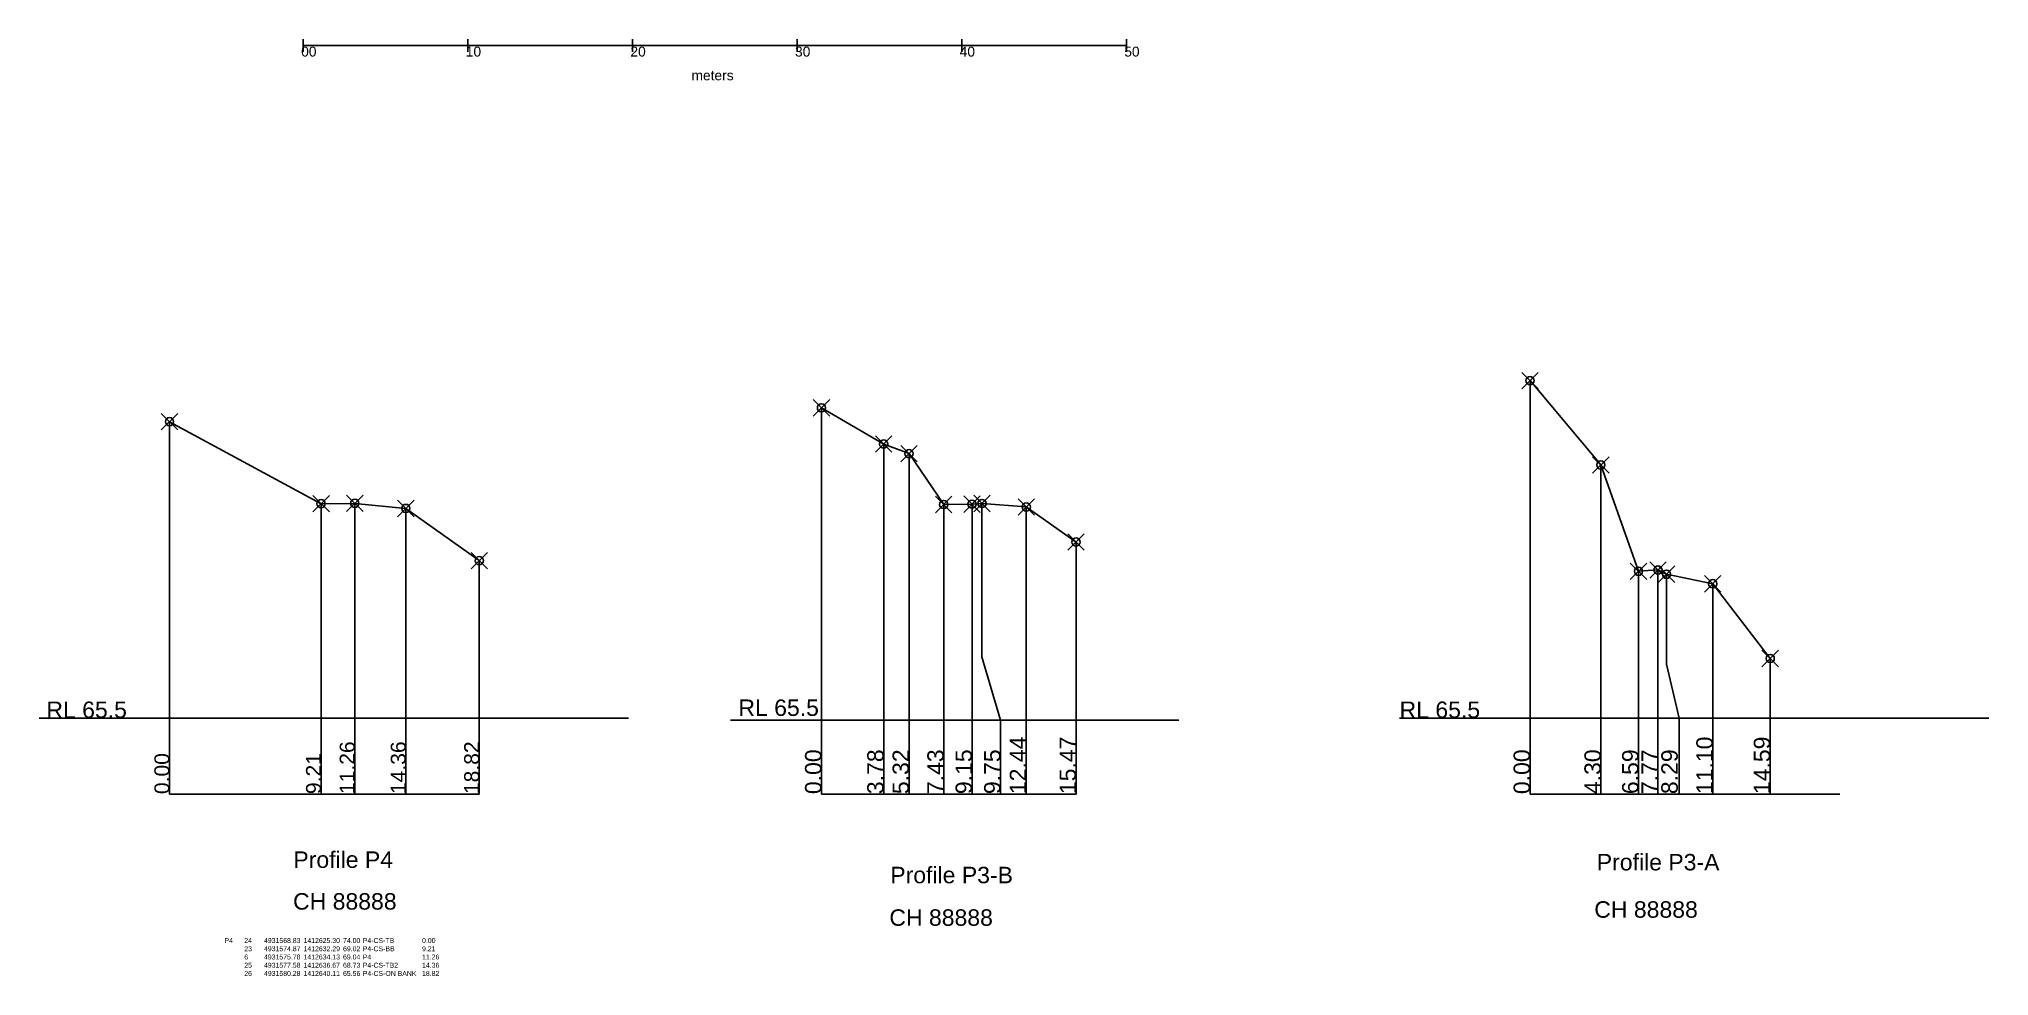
# Model space of a CAD drawing. Header units: millimetres. Extents: x -7925 to 110537, y 175753 to 232669.
import ezdxf

# ---------------------------------------------------------------- set-up
doc = ezdxf.new("R2010")
doc.units = ezdxf.units.MM
doc.header["$PDMODE"] = 35
doc.header["$PDSIZE"] = 500
doc.styles.get("Standard").update_dxf_attribs({"font": 'arial.ttf'})

msp = doc.modelspace()

# ---------------------------------------------------------------- linework, layer by layer
for p, q in [((8127, 232669), (8127, 231894)), ((8127, 232282), (58132, 232282)), ((8127, 232282), (8127, 232282)), ((18128, 232669), (18128, 231894)), ((18246, 232282), (18246, 232282)), ((28129, 232669), (28129, 231894)), ((38130, 232669), (38130, 231894)), ((38248, 232282), (38248, 232282)), ((38248, 232282), (38248, 232282)), ((38248, 232282), (38248, 232282)), ((48131, 232669), (48131, 231894)), ((58132, 232669), (58132, 231894)), ((82656, 211918), (82656, 186801)), ((39609, 210263), (39609, 186801)), ((0, 209423), (0, 186801)), ((0, 209423), (0, 186801)), ((43389, 208063), (43389, 186801)), ((44929, 207483), (44929, 186801)), ((86956, 206798), (86956, 186801)), ((9213, 204443), (9213, 186801)), ((11258, 204463), (11258, 186801)), ((14360, 204153), (14360, 186801)), ((47039, 204393), (47039, 186801)), ((48756, 204413), (48756, 186801)), ((52049, 204243), (52049, 186801)), ((55074, 202113), (55074, 186801)), ((18820, 200983), (18820, 186801)), ((89246, 200338), (89246, 186801)), ((90426, 200418), (90426, 186801)), ((9213, 199463), (9213, 186801)), ((11258, 199503), (11258, 186801)), ((93756, 199578), (93756, 186801)), ((14360, 198883), (14360, 186801)), ((97246, 195038), (97246, 186801)), ((18820, 186801), (18820, 192543)), ((27882, 191423), (-7925, 191423)), ((34091, 191283), (61313, 191283)), ((110537, 191423), (74730, 191423)), ((78849, 191418), (104402, 191418)), ((0, 186801), (18820, 186801)), ((39609, 186801), (55074, 186801)), ((82656, 186801), (101476, 186801))]:
    msp.add_line(p, q)
at = {"color": 1}
for points in [[(82656, 211918), (86956, 206798), (89246, 200338), (90426, 200418), (90946, 200158), (93756, 199578), (97246, 195038)], [(39609, 210263), (43389, 208063), (44929, 207483), (47039, 204393), (48756, 204413), (49359, 204453), (52049, 204243), (55074, 202113)]]:
    msp.add_lwpolyline(points, dxfattribs=at)
at = {"color": 244, "true_color": 0x991b1e}
msp.add_lwpolyline([(0, 209423), (9213, 204443), (11258, 204463), (14360, 204153), (18820, 200983)], dxfattribs=at)
for points in [[(49359, 204453), (49359, 195145), (50487, 191283), (50487, 186801)], [(90946, 200158), (90946, 194700), (91720, 191418), (91720, 186801)]]:
    msp.add_lwpolyline(points)
for p in [(82656, 211918), (0, 209423), (0, 209423), (39609, 210263), (39609, 210263), (43389, 208063), (44929, 207483), (86956, 206798), (9213, 204443), (11258, 204463), (49359, 204453), (14360, 204153), (47039, 204393), (48756, 204413), (52049, 204243), (55074, 202113), (18820, 200983), (89246, 200338), (90426, 200418), (90946, 200158), (93756, 199578), (97246, 195038)]:
    msp.add_point(p)

# ---------------------------------------------------------------- texts
for s, height, p in [('00', 600, (8000, 231604)), ('10', 600, (18001, 231604)), ('20', 600, (28002, 231604)), ('30', 600, (38003, 231604)), ('40', 600, (48004, 231604)), ('50', 600, (58005, 231604)), ('RL 65.5', 1000, (-7478, 191423)), ('RL 65.5', 1000, (34562, 191550)), ('RL 65.5', 1000, (74730, 191423))]:
    msp.add_text(s, height=height).set_placement(p)
for s, height, p in [('11.26', 916.7, (11258, 186801)), ('14.36', 916.7, (14360, 186801)), ('18.82', 916.7, (18820, 186801)), ('12.44', 1000, (52049, 186801)), ('15.47', 1000, (55074, 186801)), ('11.10', 1000, (93756, 186801)), ('14.59', 1000, (97246, 186801)), ('0.00', 916.7, (0, 186801)), ('9.21', 916.7, (9213, 186801)), ('0.00', 1000, (39609, 186801)), ('3.78', 1000, (43389, 186801)), ('5.32', 1000, (44929, 186801)), ('7.43', 1000, (47039, 186801)), ('9.15', 1000, (48756, 186801)), ('9.75', 1000, (50487, 186801)), ('0.00', 1000, (82656, 186801)), ('4.30', 1000, (86956, 186801)), ('6.59', 1000, (89246, 186801)), ('7.77', 1000, (90426, 186801)), ('8.29', 1000, (91629, 186801))]:
    msp.add_text(s, height=height, rotation=90).set_placement(p)
at = {"insert": (31712, 230761), "char_height": 600, "width": 2990.85, "attachment_point": 1}
msp.add_mtext('meters', dxfattribs=at)
at = {"insert": (27040, 193751), "char_height": 2.5, "attachment_point": 1, "rotation": 90}
msp.add_mtext_dynamic_manual_height_columns('0.00 \\P9.21 \\P11.26 \\P14.36 \\P18.82 ', width=14145.54, gutter_width=12.5, heights=[0], dxfattribs=at)
at = {"attachment_point": 1}
for s, width, gutter_width, insert, char_height in [('Profile P4', 8744.6, 12.5, (7528, 183320), 1000), ('Profile P3-B', 8744.6, 12.5, (43791, 182386), 1000), ('Profile P3-A', 8744.6, 12.5, (86711, 183167), 1000), ('CH 88888', 8744.6, 12.5, (7509, 180785), 1000), ('CH 88888', 8744.6, 12.5, (86558, 180293), 1000), ('CH 88888', 8744.6, 12.5, (43734, 179802), 1000), ('^IP4^I24^I4931568.83 ^I1412625.30 ^I74.00 ^IP4-CS-TB^I^I0.00 \\P^I^I23^I4931574.87 ^I1412632.29 ^I69.02 ^IP4-CS-BB^I^I9.21 \\P^I^I6^I4931575.78 ^I1412634.13 ^I69.04 ^IP4^I^I^I11.26 \\P^I^I25^I4931577.58 ^I1412636.67 ^I68.73 ^IP4-CS-TB2^I^I14.36 \\P^I^I26^I4931580.28 ^I1412640.11 ^I65.56 ^IP4-CS-ON BANK^I18.82 ', 23175.16, 5000, (2145, 178058), 300)]:
    msp.add_mtext_dynamic_manual_height_columns(s, width=width, gutter_width=gutter_width, heights=[0], dxfattribs=dict(at, insert=insert, char_height=char_height))

doc.saveas('drawing.dxf')
